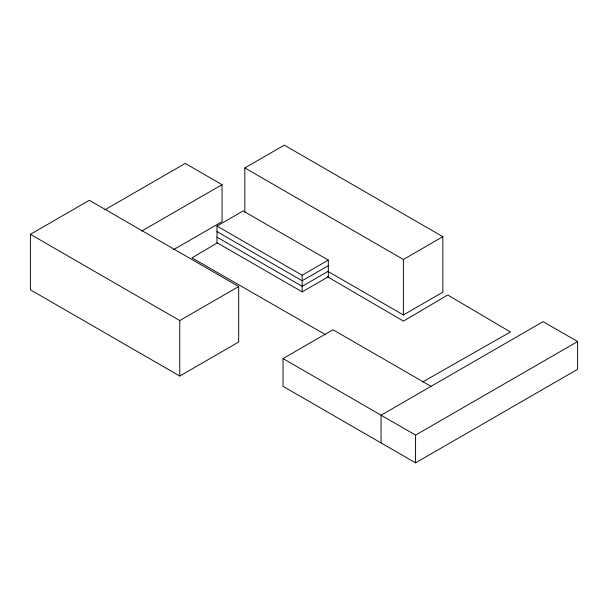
<?xml version="1.0" encoding="UTF-8"?>
<svg xmlns="http://www.w3.org/2000/svg" width="608" height="608" viewBox="0 0 608 608"><rect width="100%" height="100%" fill="white"/><g stroke="black" fill="none" stroke-linecap="round" stroke-linejoin="round"><path stroke-width="0.91" d="M217.155 242.964L191.968 257.868L325.721 334.788M30.4 234.323L89.338 200.29L238.693 286.52L238.693 342.015L179.755 376.04L30.4 289.811L30.4 234.323L179.755 320.553L238.693 286.52M104.91 209.798L185.242 163.423L222.057 184.672L222.057 221.669L173.698 249.592M244.834 212.139L244.834 167.937L284.301 145.152L442.844 236.687L442.844 292.174L403.378 314.959L327.803 271.328M141.732 231.055L222.057 184.672M216.988 226.039L243.154 210.938L328.32 260.11L328.32 276.754L302.161 291.863L216.988 242.691L216.988 226.039L302.161 275.211L328.32 260.11M328.32 265.658L302.161 280.767L216.988 231.595M328.32 271.206L302.161 286.315L216.988 237.143M244.834 167.937L403.378 259.472L442.844 236.687M381.072 442.928L381.072 415.188L543.104 321.64L577.6 341.559L577.6 369.299L415.568 462.848L283.032 386.331L283.032 358.583L332.979 329.749L431.011 386.354M283.032 358.583L415.568 435.1L577.6 341.559M422.552 382.014L510.446 331.968L447.731 295.002L403.476 321.115L327.408 276.739M415.568 435.1L415.568 462.848M403.378 259.472L403.378 314.959M302.161 275.211L302.161 291.863M179.755 320.553L179.755 376.04"/></g></svg>
